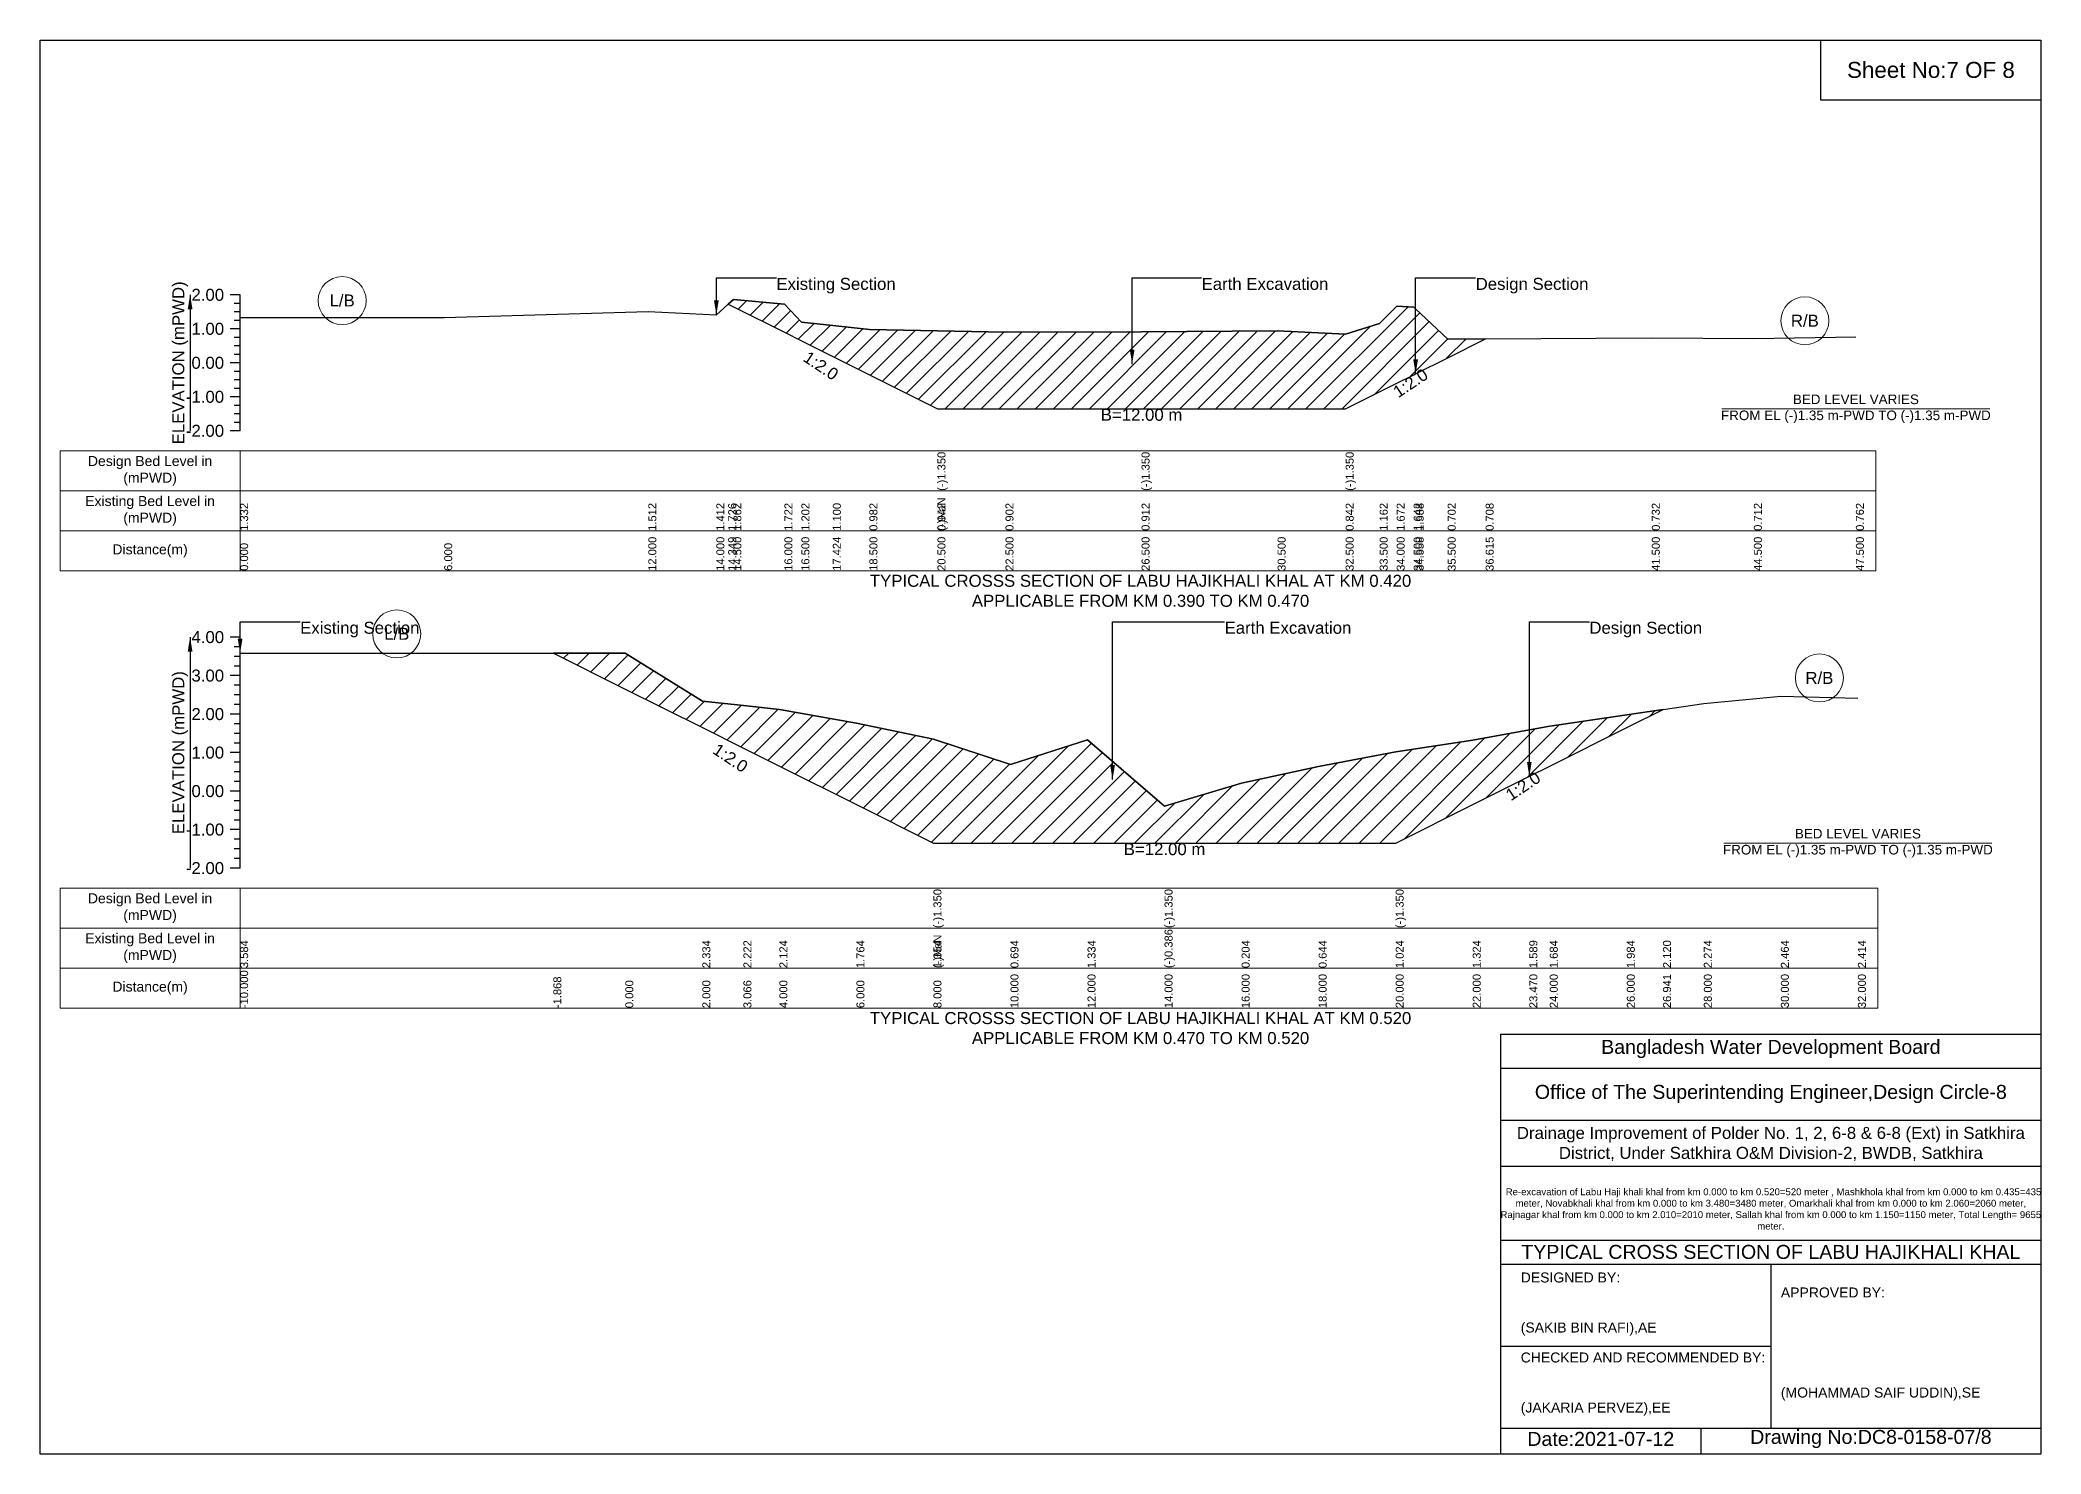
# Model space of a CAD drawing. Header units: inches. Extents: x 91000 to 648000, y -5656 to 141.
# Drawn here: x 160000 to 168000, y -5656 to 0 of the extents above; entities that cross this region are included whole.
import ezdxf

# ---------------------------------------------------------------- set-up
doc = ezdxf.new("R2010")
doc.units = ezdxf.units.IN
doc.header["$LTSCALE"] = 7
doc.header["$MEASUREMENT"] = 0
for name, color, linetype, lineweight in [('Cross section Data Border', 7, 'Continuous', 9), ('Cross Section Labels', 7, 'Continuous', 9), ('Existing_Bed_Level for Xsection', 7, 'Continuous', 25)]:
    doc.layers.add(name, color=color, linetype=linetype, lineweight=lineweight)
doc.styles.get("Standard").update_dxf_attribs({"font": 'arial.ttf'})
doc.dimstyles.get("Standard").update_dxf_attribs({"dimtxt": 0.18, "dimasz": 0.18, "dimexe": 0.18, "dimexo": 0.0625, "dimgap": 0.09, "dimtad": 0, "dimtih": 1, "dimtoh": 1, "dimdec": 4, "dimzin": 0, "dimdsep": 46, "dimtxsty": 'Standard', "dimcen": 0.09, "dimadec": 0, "dimazin": 0, "dimtfac": 1, "dimtdec": 4, "dimtofl": 0, "dimtmove": 0, "dimatfit": 3, "dimfxl": 0, "dimtolj": 1, "dimtzin": 0, "dimarcsym": 0})

msp = doc.modelspace()

# ---------------------------------------------------------------- hatches: boundary and pattern name
at = {"layer": 'Existing_Bed_Level for Xsection'}
h = msp.add_hatch(dxfattribs=at)
h.set_pattern_fill('ANSI31', color=256, scale=408, style=0)
h.paths.add_polyline_path([(162751.4, -1056.8), (162772, -1067.1), (162976, -1169.1), (163044, -1203.1), (163169.7, -1265.9), (163316, -1339.1), (163588, -1475.1), (163860, -1475.1), (164404, -1475.1), (164948, -1475.1), (165220, -1475.1), (165356, -1407.1), (165424, -1373.1), (165492, -1339.1), (165499.8, -1335.2), (165628, -1271.1), (165779.7, -1195.2), (165628, -1196), (165499.8, -1075.5), (165492, -1068.2), (165424, -1064.1), (165356, -1133.4), (165220, -1177), (164948, -1163.4), (164404, -1167.4), (163860, -1168.8), (163588, -1163.4), (163316, -1157.9), (163169.7, -1141.8), (163044, -1128), (162976, -1057.3), (162772, -1038.2)])
h = msp.add_hatch(dxfattribs=at)
h.set_pattern_fill('ANSI31', color=256, scale=462, style=0)
h.paths.add_polyline_path([(162052.3, -2452.6), (162340, -2596.5), (162648, -2750.5), (162812.2, -2832.5), (162956, -2904.5), (163264, -3058.5), (163572, -3212.5), (163880, -3212.5), (164188, -3212.5), (164496, -3212.5), (164804, -3212.5), (165112, -3212.5), (165420, -3212.5), (165728, -3058.5), (165954.4, -2945.2), (166036, -2904.5), (166344, -2750.5), (166488.9, -2678), (166344, -2699), (166036, -2745.2), (165954.4, -2759.9), (165728, -2800.7), (165420, -2846.9), (165112, -2905.4), (164804, -2973.1), (164496, -3064), (164188, -2799.1), (163880, -2897.7), (163572, -2796), (163264, -2732.9), (162956, -2677.5), (162812.2, -2662.4), (162648, -2645.1), (162340, -2452.6)])

# ---------------------------------------------------------------- linework, layer by layer
for points in [[(160000, 0), (168000, 0), (168000, -5656), (160000, -5656)], [(167120, 0), (168000, 0), (168000, -240), (167120, -240)]]:
    msp.add_lwpolyline(points, close=True)
for points in [[(165840, -5656), (165840, -3976), (168000, -3976)], [(165840, -4112), (168000, -4112)], [(165840, -4320), (168000, -4320)], [(165840, -4504), (168000, -4504)], [(165840, -4800), (168000, -4800)], [(165840, -4896), (168000, -4896)], [(166920, -4896), (166920, -5552)], [(165840, -5224), (166920, -5224)], [(165840, -5552), (168000, -5552)], [(166640, -5552), (166640, -5656)]]:
    msp.add_lwpolyline(points)
at = {"layer": 'Cross section Data Border'}
for points in [[(160080, -1643.5), (167340, -1643.5), (167340, -2123.5), (160080, -2123.5)], [(160080, -3392.6), (167348, -3392.6), (167348, -3872.6), (160080, -3872.6)]]:
    msp.add_lwpolyline(points, close=True, dxfattribs=at)
for points in [[(160800, -1643.5), (160800, -2123.5)], [(160080, -1803.5), (167340, -1803.5)], [(160080, -1963.5), (167340, -1963.5)], [(160800, -3392.6), (160800, -3872.6)], [(160080, -3552.6), (167348, -3552.6)], [(160080, -3712.6), (167348, -3712.6)]]:
    msp.add_lwpolyline(points, dxfattribs=at)
at = {"layer": 'Cross Section Labels'}
for points in [[(166724.2, -1475.1), (167795.8, -1475.1)], [(166732.2, -3212.5), (167803.8, -3212.5)]]:
    msp.add_lwpolyline(points, dxfattribs=at)
for centre in [(161208, -1042.3), (167056, -1123.2), (161426.2, -2375.6), (167114, -2551.9)]:
    msp.add_circle(centre, 96, dxfattribs=at)
at = {"layer": 'Existing_Bed_Level for Xsection'}
for points in [[(160800, -1019.5), (160760, -1019.5)], [(160800, -1563.5), (160800, -1427.5), (160800, -1291.5), (160800, -1155.5), (160800, -1019.5)], [(160800, -1110.3), (161616, -1110.3), (162432, -1085.8), (162704, -1099.4), (162751.4, -1056.8), (162772, -1038.2), (162976, -1057.3), (163044, -1128), (163169.7, -1141.8), (163316, -1157.9), (163588, -1163.4), (163588, -1163.4), (163860, -1168.8), (164404, -1167.4), (164404, -1167.4), (164948, -1163.4), (165220, -1177), (165220, -1177), (165356, -1133.4), (165424, -1064.1), (165492, -1068.2), (165499.8, -1075.5), (165628, -1196), (165779.7, -1195.2), (166444, -1191.9), (166852, -1194.6), (167260, -1187.8)], [(160800, -1053.5), (160776, -1053.5)], [(160800, -1087.5), (160776, -1087.5)], [(160800, -1155.5), (160760, -1155.5)], [(160800, -1121.5), (160776, -1121.5)], [(160800, -1189.5), (160776, -1189.5)], [(160800, -1223.5), (160776, -1223.5)], [(160800, -1257.5), (160776, -1257.5)], [(160800, -1291.5), (160760, -1291.5)], [(160800, -1325.5), (160776, -1325.5)], [(160800, -1359.5), (160776, -1359.5)], [(160800, -1427.5), (160760, -1427.5)], [(160800, -1393.5), (160776, -1393.5)], [(160800, -1461.5), (160776, -1461.5)], [(160800, -1495.5), (160776, -1495.5)], [(160800, -1563.5), (160760, -1563.5)], [(160800, -1529.5), (160776, -1529.5)], [(160800, -2388.6), (160760, -2388.6)], [(160800, -3312.6), (160800, -3158.6), (160800, -3004.6), (160800, -2850.6), (160800, -2696.6), (160800, -2542.6), (160800, -2388.6)], [(160800, -2427.1), (160776, -2427.1)], [(160800, -2465.6), (160776, -2465.6)], [(160800, -2452.6), (162052.3, -2452.6), (162340, -2452.6), (162648, -2645.1), (162812.2, -2662.4), (162956, -2677.5), (163264, -2732.9), (163572, -2796), (163572, -2796), (163880, -2897.7), (164188, -2799.1), (164496, -3064), (164496, -3064), (164804, -2973.1), (165112, -2905.4), (165420, -2846.9), (165420, -2846.9), (165728, -2800.7), (165954.4, -2759.9), (166036, -2745.2), (166344, -2699), (166488.9, -2678), (166652, -2654.4), (166960, -2625.1), (167268, -2632.8)], [(160800, -2542.6), (160760, -2542.6)], [(160800, -2504.1), (160776, -2504.1)], [(160800, -2581.1), (160776, -2581.1)], [(160800, -2619.6), (160776, -2619.6)], [(160800, -2696.6), (160760, -2696.6)], [(160800, -2658.1), (160776, -2658.1)], [(160800, -2735.1), (160776, -2735.1)], [(160800, -2773.6), (160776, -2773.6)], [(160800, -2850.6), (160760, -2850.6)], [(160800, -2812.1), (160776, -2812.1)], [(160800, -2889.1), (160776, -2889.1)], [(160800, -2927.6), (160776, -2927.6)], [(160800, -3004.6), (160760, -3004.6)], [(160800, -2966.1), (160776, -2966.1)], [(160800, -3043.1), (160776, -3043.1)], [(160800, -3081.6), (160776, -3081.6)], [(160800, -3158.6), (160760, -3158.6)], [(160800, -3120.1), (160776, -3120.1)], [(160800, -3197.1), (160776, -3197.1)], [(160800, -3235.6), (160776, -3235.6)], [(160800, -3274.1), (160776, -3274.1)], [(160800, -3312.6), (160760, -3312.6)]]:
    msp.add_lwpolyline(points, dxfattribs=at)
for points in [[(162751.4, -1056.8), (162751.4, -1056.8), (162772, -1067.1), (162976, -1169.1), (163044, -1203.1), (163169.7, -1265.9), (163316, -1339.1), (163588, -1475.1), (163588, -1475.1), (163860, -1475.1), (164404, -1475.1), (164404, -1475.1), (164948, -1475.1), (165220, -1475.1), (165220, -1475.1), (165356, -1407.1), (165424, -1373.1), (165492, -1339.1), (165499.8, -1335.2), (165628, -1271.1), (165779.7, -1195.2), (165628, -1196), (165499.8, -1075.5), (165492, -1068.2), (165424, -1064.1), (165356, -1133.4), (165220, -1177), (165220, -1177), (164948, -1163.4), (164404, -1167.4), (164404, -1167.4), (163860, -1168.8), (163588, -1163.4), (163588, -1163.4), (163316, -1157.9), (163169.7, -1141.8), (163044, -1128), (162976, -1057.3), (162772, -1038.2), (162751.4, -1056.8)], [(162052.3, -2452.6), (162052.3, -2452.6), (162340, -2596.5), (162648, -2750.5), (162812.2, -2832.5), (162956, -2904.5), (163264, -3058.5), (163572, -3212.5), (163572, -3212.5), (163880, -3212.5), (164188, -3212.5), (164496, -3212.5), (164496, -3212.5), (164804, -3212.5), (165112, -3212.5), (165420, -3212.5), (165420, -3212.5), (165728, -3058.5), (165954.4, -2945.2), (166036, -2904.5), (166344, -2750.5), (166488.9, -2678), (166488.9, -2678), (166488.9, -2678), (166344, -2699), (166036, -2745.2), (165954.4, -2759.9), (165728, -2800.7), (165420, -2846.9), (165420, -2846.9), (165112, -2905.4), (164804, -2973.1), (164496, -3064), (164496, -3064), (164188, -2799.1), (163880, -2897.7), (163572, -2796), (163572, -2796), (163264, -2732.9), (162956, -2677.5), (162812.2, -2662.4), (162648, -2645.1), (162340, -2452.6), (162052.3, -2452.6)]]:
    msp.add_lwpolyline(points, close=True, dxfattribs=at)

# ---------------------------------------------------------------- texts
at = {"attachment_point": 5}
for s, insert, char_height in [('Sheet No:7 OF 8', (167560, -120), 64), ('Bangladesh Water Development Board', (166920, -4036), 56), ('Office of The Superintending Engineer,Design Circle-8', (166920, -4216), 56)]:
    msp.add_mtext(s, dxfattribs=dict(at, insert=insert, char_height=char_height))
for s, insert, char_height, width, attachment_point in [('Drainage Improvement of Polder No. 1, 2, 6-8 & 6-8 (Ext) in Satkhira District, Under Satkhira O&M Division-2, BWDB, Satkhira', (166920, -4416), 48, 2240, 5), ('  Re-excavation of Labu Haji khali khal from km 0.000 to km 0.520=520 meter , Mashkhola khal from km 0.000 to km 0.435=435 meter, Novabkhali khal from km 0.000 to km 3.480=3480 meter, Omarkhali khal from km 0.000 to km 2.060=2060 meter, Rajnagar khal from km 0.000 to km 2.010=2010 meter, Sallah khal from km 0.000 to km 1.150=1150 meter, Total Length= 9655 meter. ', (166920, -4676), 27.4148, 2160, 5), ('TYPICAL CROSS SECTION OF LABU HAJIKHALI KHAL', (166920, -4848), 56, 2240, 5), ('DESIGNED BY:\\P\\P\\P(SAKIB BIN RAFI),AE', (165920, -5056), 40, 1120, 4), ('APPROVED BY:\\P\\P\\P\\P\\P\\P(MOHAMMAD SAIF UDDIN),SE', (166960, -5216), 40, 1120, 4), ('CHECKED AND RECOMMENDED BY:\\P\\P\\P(JAKARIA PERVEZ),EE', (165920, -5376), 40, 1120, 4), ('Date:2021-07-12', (166240, -5596), 56, 1120, 5), ('Drawing No:DC8-0158-07/8', (167320, -5596), 56, 1760, 5)]:
    msp.add_mtext(s, dxfattribs=dict(insert=insert, char_height=char_height, width=width, attachment_point=attachment_point))
at = {"layer": 'Cross section Data Border', "char_height": 40, "width": 640, "attachment_point": 5}
for s, insert in [('Design Bed Level in (mPWD)', (160440, -1723.5)), ('Existing Bed Level in (mPWD)', (160440, -1883.5)), ('Distance(m)', (160440, -2043.5)), ('Design Bed Level in (mPWD)', (160440, -3472.6)), ('Existing Bed Level in (mPWD)', (160440, -3632.6)), ('Distance(m)', (160440, -3792.6))]:
    msp.add_mtext(s, dxfattribs=dict(at, insert=insert))
at = {"layer": 'Cross Section Labels'}
for s, insert, char_height, attachment_point in [('Existing Section', (162944, -951.5), 48, 1), ('Earth Excavation', (164644, -951.5), 48, 1), ('Design Section', (165739.8, -951.5), 48, 1), ('L/B', (161208, -1042.3), 48, 5), ('R/B', (167056, -1123.2), 48, 5), ('BED LEVEL VARIES \\PFROM EL (-)1.35 m-PWD TO (-)1.35 m-PWD', (167260, -1475.1), 38.4, 5), ('B=12.00 m', (164404, -1475.1), 48, 2), ('TYPICAL CROSSS SECTION OF LABU HAJIKHALI KHAL AT KM 0.420\\PAPPLICABLE FROM KM 0.390 TO KM 0.470', (164400, -2203.5), 48, 5), ('Existing Section', (161040, -2327), 48, 1), ('L/B', (161426.2, -2375.6), 48, 5), ('Earth Excavation', (164736, -2327), 48, 1), ('Design Section', (166194.4, -2327), 48, 1), ('R/B', (167114, -2551.9), 48, 5), ('BED LEVEL VARIES \\PFROM EL (-)1.35 m-PWD TO (-)1.35 m-PWD', (167268, -3212.5), 38.4, 5), ('B=12.00 m', (164496, -3212.5), 48, 2), ('TYPICAL CROSSS SECTION OF LABU HAJIKHALI KHAL AT KM 0.520\\PAPPLICABLE FROM KM 0.470 TO KM 0.520', (164400, -3952.6), 48, 5)]:
    msp.add_mtext(s, dxfattribs=dict(at, insert=insert, char_height=char_height, attachment_point=attachment_point))
at = {"layer": 'Cross Section Labels', "char_height": 48, "attachment_point": 2}
for insert, rotation in [((163135.7, -1282.9), 326.30993), ((165465.8, -1352.2), 33.69007), ((162773.7, -2851.8), 326.30993), ((165915.9, -2964.5), 33.69007)]:
    msp.add_mtext('1:2.0', dxfattribs=dict(at, insert=insert, rotation=rotation))
at = {"layer": 'Existing_Bed_Level for Xsection', "rotation": 90}
for s, insert, char_height, attachment_point in [('ELEVATION (mPWD)', (160560, -1291.5), 48, 5), ('(-)1.350', (163588, -1803.5), 32, 1), ('(-)1.350', (164404, -1803.5), 32, 1), ('(-)1.350', (165220, -1803.5), 32, 1), ('(-)NaN', (163588, -1963.5), 32, 1), ('(-)NaN', (163588, -1963.5), 32, 1), ('1.332', (160800, -1963.5), 32, 1), ('1.332', (160800, -1963.5), 32, 1), ('1.512', (162432, -1963.5), 32, 1), ('1.412', (162704, -1963.5), 32, 1), ('1.726', (162751.4, -1963.5), 32, 1), ('1.862', (162772, -1963.5), 32, 1), ('1.722', (162976, -1963.5), 32, 1), ('1.202', (163044, -1963.5), 32, 1), ('1.100', (163169.7, -1963.5), 32, 1), ('0.982', (163316, -1963.5), 32, 1), ('0.942', (163588, -1963.5), 32, 1), ('0.942', (163588, -1963.5), 32, 1), ('0.942', (163588, -1963.5), 32, 1), ('0.902', (163860, -1963.5), 32, 1), ('0.912', (164404, -1963.5), 32, 1), ('0.912', (164404, -1963.5), 32, 1), ('0.912', (164404, -1963.5), 32, 1), ('0.842', (165220, -1963.5), 32, 1), ('0.842', (165220, -1963.5), 32, 1), ('1.162', (165356, -1963.5), 32, 1), ('1.672', (165424, -1963.5), 32, 1), ('1.642', (165492, -1963.5), 32, 1), ('1.588', (165499.8, -1963.5), 32, 1), ('0.702', (165628, -1963.5), 32, 1), ('0.708', (165779.7, -1963.5), 32, 1), ('0.732', (166444, -1963.5), 32, 1), ('0.712', (166852, -1963.5), 32, 1), ('0.762', (167260, -1963.5), 32, 1), ('12.000', (162432, -2123.5), 32, 1), ('14.000', (162704, -2123.5), 32, 1), ('14.349', (162751.4, -2123.5), 32, 1), ('14.500', (162772, -2123.5), 32, 1), ('16.000', (162976, -2123.5), 32, 1), ('16.500', (163044, -2123.5), 32, 1), ('17.424', (163169.7, -2123.5), 32, 1), ('18.500', (163316, -2123.5), 32, 1), ('20.500', (163588, -2123.5), 32, 1), ('20.500', (163588, -2123.5), 32, 1), ('20.500', (163588, -2123.5), 32, 1), ('22.500', (163860, -2123.5), 32, 1), ('26.500', (164404, -2123.5), 32, 1), ('26.500', (164404, -2123.5), 32, 1), ('26.500', (164404, -2123.5), 32, 1), ('30.500', (164948, -2123.5), 32, 1), ('32.500', (165220, -2123.5), 32, 1), ('32.500', (165220, -2123.5), 32, 1), ('32.500', (165220, -2123.5), 32, 1), ('33.500', (165356, -2123.5), 32, 1), ('34.000', (165424, -2123.5), 32, 1), ('34.500', (165492, -2123.5), 32, 1), ('34.558', (165499.8, -2123.5), 32, 1), ('35.500', (165628, -2123.5), 32, 1), ('36.615', (165779.7, -2123.5), 32, 1), ('41.500', (166444, -2123.5), 32, 1), ('44.500', (166852, -2123.5), 32, 1), ('47.500', (167260, -2123.5), 32, 1), ('0.000', (160800, -2123.5), 32, 1), ('6.000', (161616, -2123.5), 32, 1), ('ELEVATION (mPWD)', (160560, -2850.6), 48, 5), ('(-)1.350', (163572, -3552.6), 32, 1), ('(-)1.350', (164496, -3552.6), 32, 1), ('(-)1.350', (165420, -3552.6), 32, 1), ('(-)NaN', (163572, -3712.6), 32, 1), ('(-)NaN', (163572, -3712.6), 32, 1), ('(-)NaN', (163572, -3712.6), 32, 1), ('(-)0.386', (164496, -3712.6), 32, 1), ('(-)0.386', (164496, -3712.6), 32, 1), ('3.584', (160800, -3712.6), 32, 1), ('3.584', (160800, -3712.6), 32, 1), ('3.584', (160800, -3712.6), 32, 1), ('2.334', (162648, -3712.6), 32, 1), ('2.222', (162812.2, -3712.6), 32, 1), ('2.124', (162956, -3712.6), 32, 1), ('1.764', (163264, -3712.6), 32, 1), ('1.354', (163572, -3712.6), 32, 1), ('1.354', (163572, -3712.6), 32, 1), ('0.694', (163880, -3712.6), 32, 1), ('1.334', (164188, -3712.6), 32, 1), ('0.204', (164804, -3712.6), 32, 1), ('0.644', (165112, -3712.6), 32, 1), ('1.024', (165420, -3712.6), 32, 1), ('1.024', (165420, -3712.6), 32, 1), ('1.324', (165728, -3712.6), 32, 1), ('1.589', (165954.4, -3712.6), 32, 1), ('1.684', (166036, -3712.6), 32, 1), ('1.984', (166344, -3712.6), 32, 1), ('2.120', (166488.9, -3712.6), 32, 1), ('2.274', (166652, -3712.6), 32, 1), ('2.464', (166960, -3712.6), 32, 1), ('2.414', (167268, -3712.6), 32, 1), ('-10.000', (160800, -3872.6), 32, 1), ('-1.868', (162052.3, -3872.6), 32, 1), ('10.000', (163880, -3872.6), 32, 1), ('12.000', (164188, -3872.6), 32, 1), ('14.000', (164496, -3872.6), 32, 1), ('14.000', (164496, -3872.6), 32, 1), ('14.000', (164496, -3872.6), 32, 1), ('16.000', (164804, -3872.6), 32, 1), ('18.000', (165112, -3872.6), 32, 1), ('20.000', (165420, -3872.6), 32, 1), ('20.000', (165420, -3872.6), 32, 1), ('20.000', (165420, -3872.6), 32, 1), ('22.000', (165728, -3872.6), 32, 1), ('23.470', (165954.4, -3872.6), 32, 1), ('24.000', (166036, -3872.6), 32, 1), ('26.000', (166344, -3872.6), 32, 1), ('26.941', (166488.9, -3872.6), 32, 1), ('28.000', (166652, -3872.6), 32, 1), ('30.000', (166960, -3872.6), 32, 1), ('32.000', (167268, -3872.6), 32, 1), ('0.000', (162340, -3872.6), 32, 1), ('2.000', (162648, -3872.6), 32, 1), ('3.066', (162812.2, -3872.6), 32, 1), ('4.000', (162956, -3872.6), 32, 1), ('6.000', (163264, -3872.6), 32, 1), ('8.000', (163572, -3872.6), 32, 1), ('8.000', (163572, -3872.6), 32, 1), ('8.000', (163572, -3872.6), 32, 1)]:
    msp.add_mtext(s, dxfattribs=dict(at, insert=insert, char_height=char_height, attachment_point=attachment_point))
at = {"layer": 'Existing_Bed_Level for Xsection', "char_height": 48, "attachment_point": 6}
for s, insert in [('2.00', (160736, -1019.5)), ('1.00', (160736, -1155.5)), ('0.00', (160736, -1291.5)), ('-1.00', (160736, -1427.5)), ('-2.00', (160736, -1563.5)), ('4.00', (160736, -2388.6)), ('3.00', (160736, -2542.6)), ('2.00', (160736, -2696.6)), ('1.00', (160736, -2850.6)), ('0.00', (160736, -3004.6)), ('-1.00', (160736, -3158.6)), ('-2.00', (160736, -3312.6))]:
    msp.add_mtext(s, dxfattribs=dict(at, insert=insert))

# ---------------------------------------------------------------- leaders
at = {"layer": 'Cross Section Labels', "annotation_type": 0, "has_hookline": 1, "hookline_direction": 0}
for points, text_width in [([(162704, -1099.4), (162704, -951.5), (162943.9, -951.5)], 467.2), ([(164366.4, -1296.2), (164366.4, -951.5), (164643.9, -951.5)], 497), ([(165499.8, -1335.2), (165499.8, -951.5), (165739.7, -951.5)], 441.2), ([(160800, -2452.6), (160800, -2327), (161039.9, -2327)], 467.2), ([(164288, -2958), (164288, -2327), (164735.9, -2327)], 497), ([(165954.4, -2945.2), (165954.4, -2327), (166194.4, -2327)], 441.2)]:
    msp.add_leader(points, dimstyle='Standard', override={"dimasz": 57.6}, dxfattribs=dict(at, text_width=text_width))
at = {"layer": 'Existing_Bed_Level for Xsection'}
for points in [[(160600, -1019.5), (160600, -1563.5)], [(160600, -2388.6), (160600, -3312.6)]]:
    msp.add_leader(points, dimstyle='Standard', override={"dimasz": 57.6}, dxfattribs=at)

doc.saveas('drawing.dxf')
